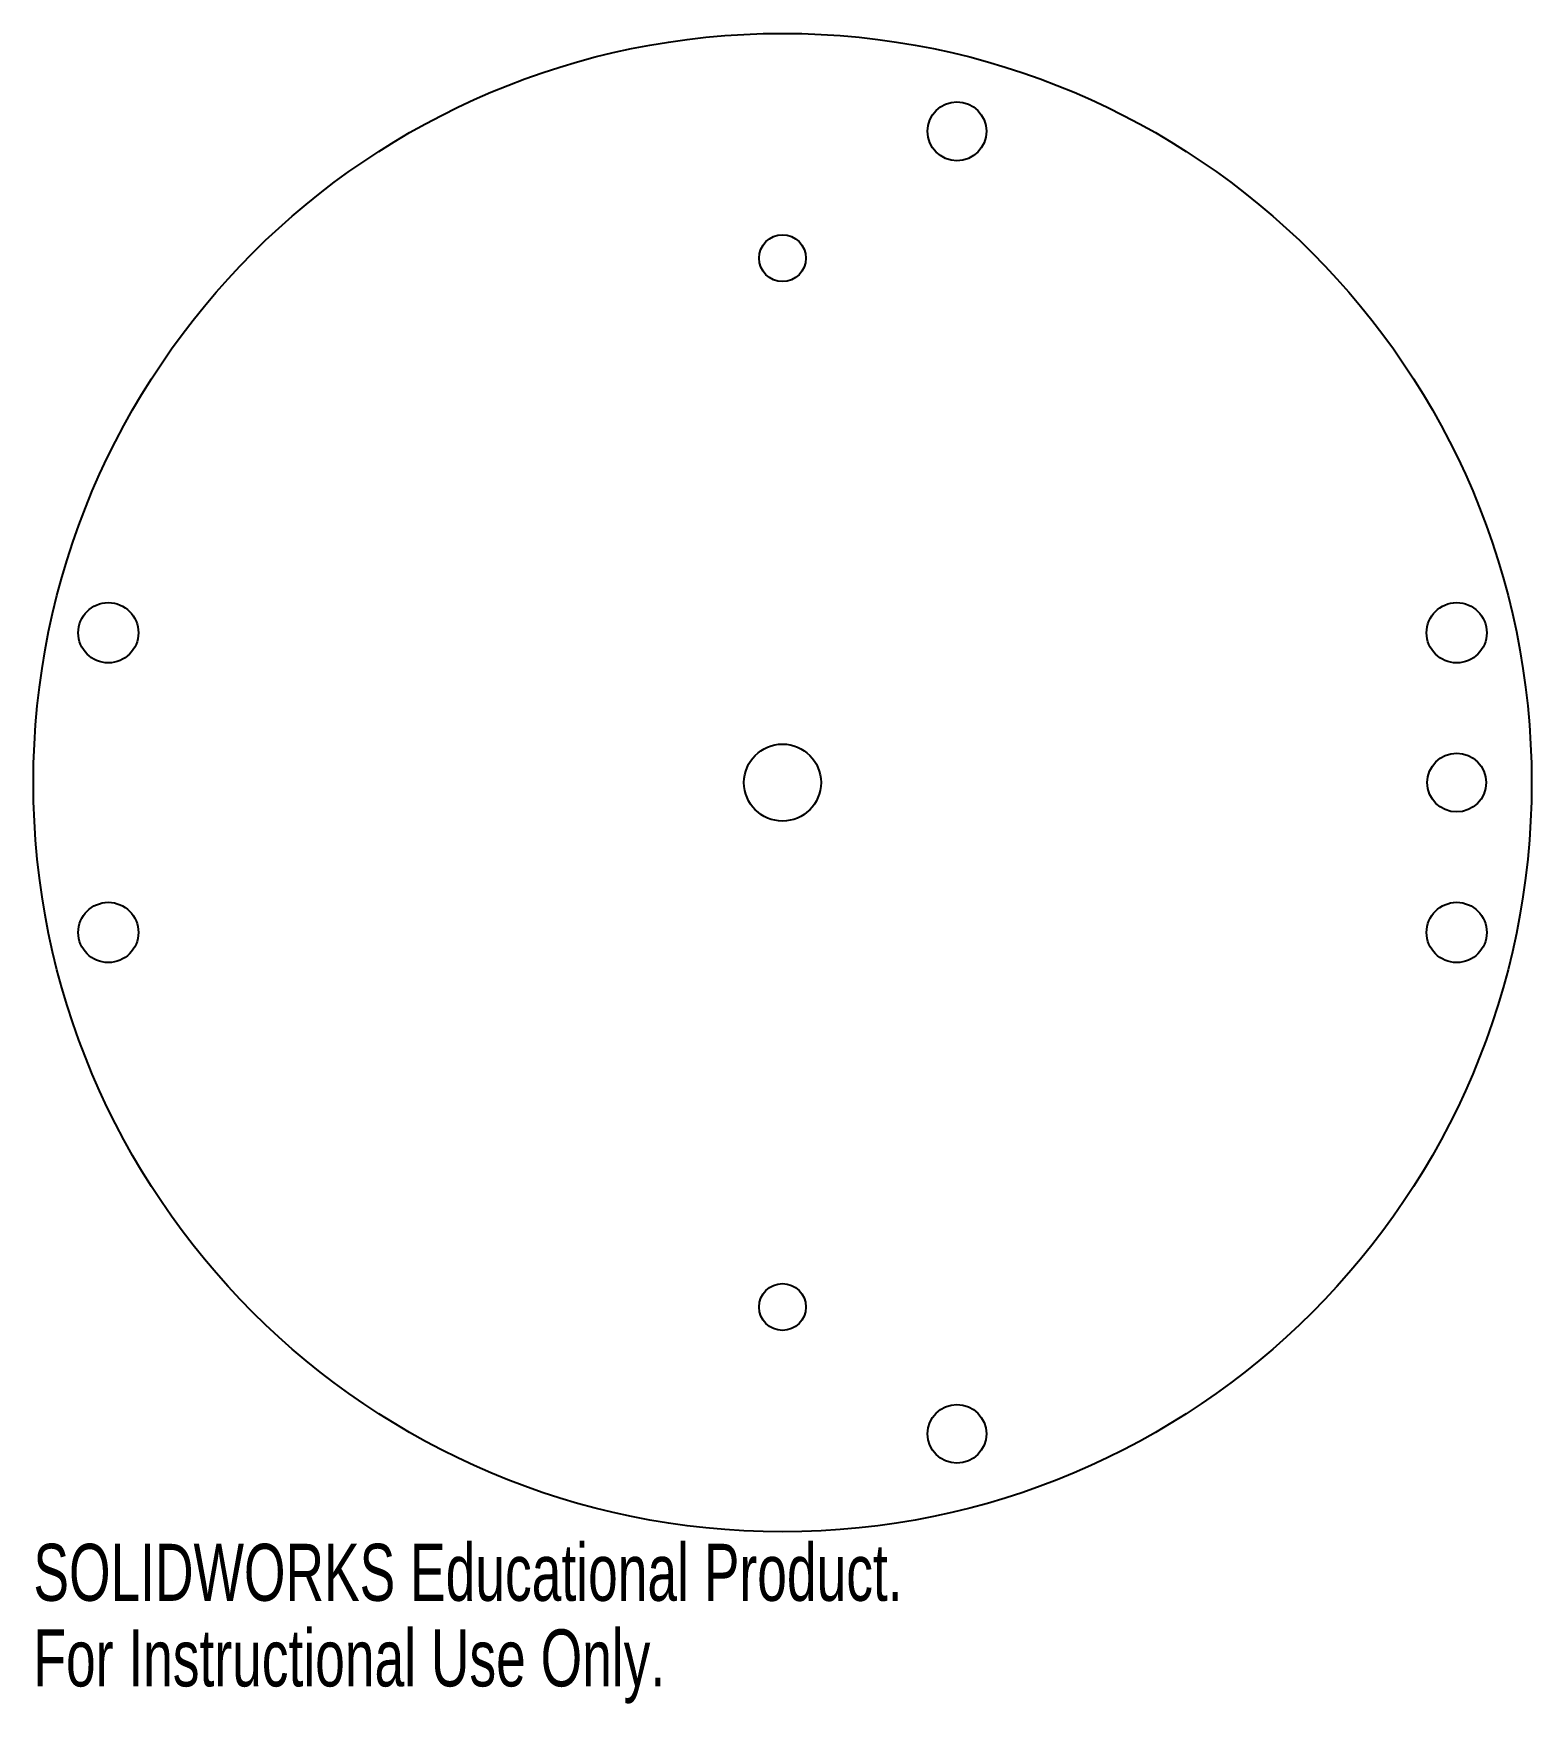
# Model space of a CAD drawing. Header units: inches. Extents: x -2.5 to 2.5, y -3.07 to 2.5.
import ezdxf

# ---------------------------------------------------------------- set-up
doc = ezdxf.new("R2010")
doc.units = ezdxf.units.IN
doc.header["$MEASUREMENT"] = 0
doc.styles.add('SLDTEXTSTYLE0', font='TXT', dxfattribs={"width": 0.7})

msp = doc.modelspace()

# ---------------------------------------------------------------- linework, layer by layer
at = {"color": 7, "linetype": 'Continuous', "lineweight": 25}
for centre, radius in [((0, 0), 2.5), ((0.5823, 2.1733), 0.098), ((0, 1.75), 0.0781), ((-2.25, 0.5), 0.1005), ((2.25, 0.5), 0.1005), ((0, 0), 0.1285), ((2.25, 0), 0.098), ((-2.25, -0.5), 0.1005), ((2.25, -0.5), 0.1005), ((0, -1.75), 0.0781), ((0.5823, -2.1733), 0.098)]:
    msp.add_circle(centre, radius, dxfattribs=at)

# ---------------------------------------------------------------- texts
at = {"color": 7, "linetype": 'Continuous', "char_height": 0.1903, "attachment_point": 1, "style": 'SLDTEXTSTYLE0'}
for s, insert in [('SOLIDWORKS Educational Product.', (-2.5, -2.5401)), ('For Instructional Use Only.', (-2.5, -2.8256))]:
    msp.add_mtext(s, dxfattribs=dict(at, insert=insert))

doc.saveas('drawing.dxf')
